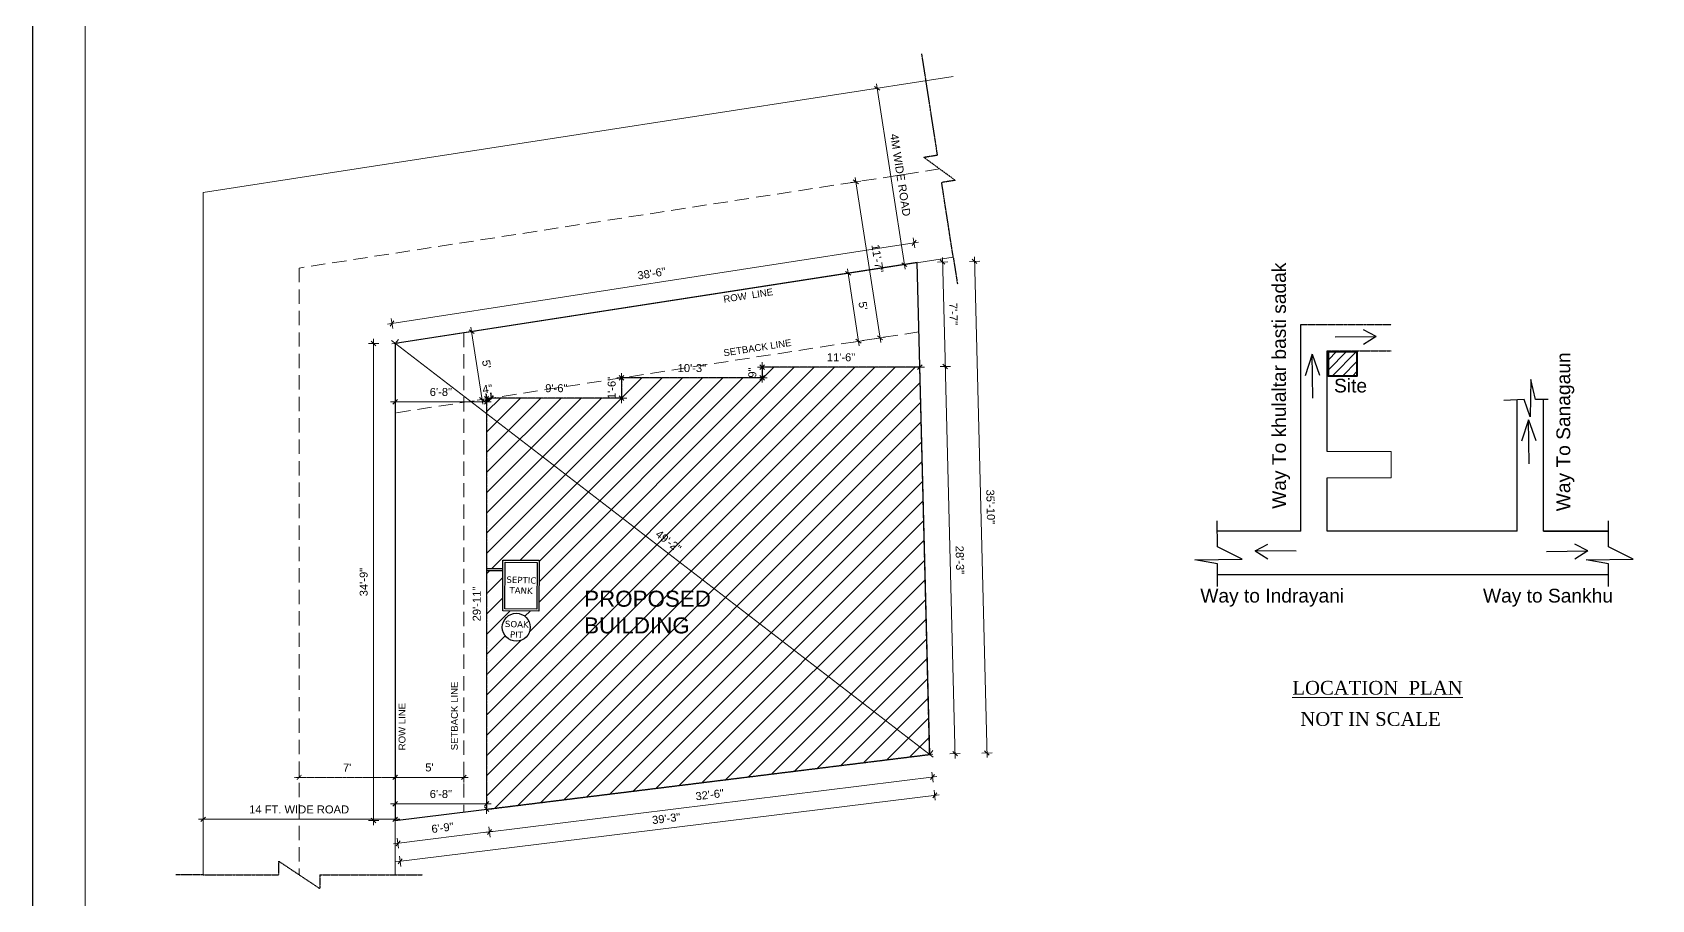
# Model space of a CAD drawing. Header units: inches. Extents: x -111 to 45239, y -6849 to 1261.
# Drawn here: x 24614 to 26030, y -1719 to -961 of the extents above; entities that cross this region are included whole.
import ezdxf

# ---------------------------------------------------------------- set-up
doc = ezdxf.new("R2010")
doc.units = ezdxf.units.IN
doc.header["$LTSCALE"] = 0.5
doc.header["$MEASUREMENT"] = 0
doc.header["$PDMODE"] = 66
doc.linetypes.add('DASH', pattern=[0.35, 0.25, -0.1])
doc.linetypes.add('HIDDEN', pattern=[0.375, 0.25, -0.125])
for name, color, linetype, lineweight in [('A_Title Text', 105, 'Continuous', 60), ('door', 202, 'Continuous', 5), ('DW TEXT', 92, 'Continuous', 15), ('DW-SEC', 24, 'Continuous', 25), ('ELE1', 3, 'Continuous', 9), ('TEXT', 220, 'Continuous', 9), ('Text 0.200', 122, 'Continuous', 20), ('Toilet', 7, 'Continuous', 25), ('wall', 20, 'Continuous', 40)]:
    doc.layers.add(name, color=color, linetype=linetype, lineweight=lineweight)
doc.layers.add('DIMENSION', color=5, linetype='Continuous')
doc.layers.add('RIVER', color=140, linetype='Continuous')
doc.styles.add('arial', font='arial.ttf')
doc.styles.get("Standard").update_dxf_attribs({"font": 'arial.ttf'})
doc.dimstyles.new('Sudeep', dxfattribs={"dimtxt": 6, "dimasz": 4, "dimexe": 4.5, "dimexo": 4.5, "dimgap": 5, "dimtad": 1, "dimdec": 0, "dimlunit": 4, "dimtxsty": 'arial', "dimblk": 'OBLIQUE', "dimcen": 250, "dimdle": 4, "dimclrd": 86, "dimclre": 5, "dimclrt": 1, "dimadec": 0, "dimazin": 0, "dimtfac": 1, "dimtdec": 0, "dimtix": 1, "dimtmove": 1, "dimatfit": 3, "dimldrblk": 'OBLIQUE', "dimfxl": 4.5, "dimfxlon": 1, "dimfrac": 2, "dimlwd": 15, "dimlwe": 13, "dimarcsym": 0})

# ---------------------------------------------------------------- blocks, each defined once
blk = doc.blocks.new('_Oblique')
at = {"color": 0, "linetype": 'ByBlock', "lineweight": -2}
blk.add_line((-0.5, -0.5), (0.5, 0.5), dxfattribs=at)
blk = doc.blocks.new('*D880')
at = {"layer": 'A_Title Text', "color": 5, "lineweight": 13, "transparency": 16777216}
for p, q in [((25348.5, -1010.8), (25357.3, -1009.4)), ((25372.3, -1165), (25381.2, -1163.6))]:
    blk.add_line(p, q, dxfattribs=at)
at = {"layer": 'A_Title Text', "color": 86, "lineweight": 15, "transparency": 16777216}
blk.add_line((25377.4, -1168.2), (25352.3, -1006.2), dxfattribs=at)
at = {"layer": 'Defpoints', "color": 0, "transparency": 16777216}
for p in [(25352.9, -1010.1), (24907.6, -1079), (24931.4, -1233.2)]:
    blk.add_point(p, dxfattribs=at)
at = {"layer": 'A_Title Text', "color": 86, "lineweight": 15, "transparency": 16777216, "xscale": 4, "yscale": 4, "zscale": 4}
for p, rotation in [((25352.9, -1010.1), 98.79162379840385), ((25376.7, -1164.3), 278.7916237984039)]:
    blk.add_blockref('_Oblique', p, dxfattribs=dict(at, rotation=rotation))
at = {"layer": 'A_Title Text', "color": 1, "transparency": 16777216, "insert": (25373.3, -1085.9), "char_height": 7, "attachment_point": 5, "rotation": 278.7916, "style": 'arial'}
blk.add_mtext('4M WIDE ROAD', dxfattribs=at)
blk = doc.blocks.new('*D881')
at = {"layer": 'A_Title Text', "color": 86, "lineweight": 15, "transparency": 16777216}
blk.add_line((24935.4, -1649.1), (24759.4, -1649.1), dxfattribs=at)
at = {"layer": 'A_Title Text', "color": 5, "lineweight": 13, "transparency": 16777216}
for p, q in [((24763.4, -1644.6), (24763.4, -1653.6)), ((24931.4, -1644.6), (24931.4, -1653.6))]:
    blk.add_line(p, q, dxfattribs=at)
at = {"layer": 'Defpoints', "color": 0, "transparency": 16777216}
for p in [(24763.4, -1465.4), (24931.4, -1465.4), (24763.4, -1649.1)]:
    blk.add_point(p, dxfattribs=at)
at = {"layer": 'A_Title Text', "color": 86, "lineweight": 15, "transparency": 16777216, "xscale": 4, "yscale": 4, "zscale": 4, "rotation": 180}
blk.add_blockref('_Oblique', (24763.4, -1649.1), dxfattribs=at)
at = {"layer": 'A_Title Text', "color": 86, "lineweight": 15, "transparency": 16777216, "xscale": 4, "yscale": 4, "zscale": 4}
blk.add_blockref('_Oblique', (24931.4, -1649.1), dxfattribs=at)
at = {"layer": 'A_Title Text', "color": 1, "transparency": 16777216, "insert": (24847.4, -1640.5), "char_height": 7, "attachment_point": 5, "style": 'arial'}
blk.add_mtext('14 FT. WIDE ROAD', dxfattribs=at)
blk = doc.blocks.new('*D882')
at = {"layer": 'A_Title Text', "color": 5, "lineweight": 13, "transparency": 16777216}
for p, q in [((25001.8, -1222.3), (24993.8, -1223.5)), ((25011, -1281.6), (25003, -1282.8))]:
    blk.add_line(p, q, dxfattribs=at)
at = {"layer": 'A_Title Text', "color": 86, "lineweight": 15, "transparency": 16777216}
blk.add_line((25008.1, -1286.1), (24997.7, -1218.9), dxfattribs=at)
at = {"layer": 'Defpoints', "color": 0, "transparency": 16777216}
for p in [(24998.3, -1222.8), (25006.2, -1221.6), (25015.4, -1280.9)]:
    blk.add_point(p, dxfattribs=at)
at = {"layer": 'A_Title Text', "color": 86, "lineweight": 15, "transparency": 16777216, "xscale": 4, "yscale": 4, "zscale": 4}
for p, rotation in [((24998.3, -1222.8), 98.79162379839947), ((25007.5, -1282.1), 278.7916237983995)]:
    blk.add_blockref('_Oblique', p, dxfattribs=dict(at, rotation=rotation))
at = {"layer": 'A_Title Text', "color": 1, "transparency": 16777216, "insert": (25011.3, -1251.2), "char_height": 7, "attachment_point": 5, "rotation": 278.7916, "style": 'arial'}
blk.add_mtext("5'", dxfattribs=at)
blk = doc.blocks.new('*D883')
at = {"layer": 'A_Title Text', "color": 86, "lineweight": 15, "transparency": 16777216}
blk.add_line((25402, -1594.8), (24928.2, -1230.7), dxfattribs=at)
at = {"layer": 'A_Title Text', "color": 5, "lineweight": 13, "transparency": 16777216}
for p, q in [((24931.4, -1233.2), (24934.2, -1229.6)), ((25398.9, -1592.4), (25401.6, -1588.8))]:
    blk.add_line(p, q, dxfattribs=at)
at = {"layer": 'Defpoints', "color": 0, "transparency": 16777216}
for p in [(24931.4, -1233.2), (24931.4, -1233.2), (25398.9, -1592.4)]:
    blk.add_point(p, dxfattribs=at)
at = {"layer": 'A_Title Text', "color": 86, "lineweight": 15, "transparency": 16777216, "xscale": 4, "yscale": 4, "zscale": 4}
for p, rotation in [((24931.4, -1233.2), 142.4563817696617), ((25398.9, -1592.4), 322.4563817696617)]:
    blk.add_blockref('_Oblique', p, dxfattribs=dict(at, rotation=rotation))
at = {"layer": 'A_Title Text', "color": 1, "transparency": 16777216, "insert": (25170.4, -1406), "char_height": 7, "attachment_point": 5, "rotation": 322.4564, "style": 'arial'}
blk.add_mtext('49\'-2"', dxfattribs=at)
blk = doc.blocks.new('*D884')
at = {"layer": 'A_Title Text', "color": 86, "lineweight": 15, "transparency": 16777216}
blk.add_line((24931.8, -1686.3), (25407.2, -1627.6), dxfattribs=at)
at = {"layer": 'A_Title Text', "color": 5, "lineweight": 13, "transparency": 16777216}
for p, q in [((25402.7, -1623.6), (25403.8, -1632.5)), ((24935.3, -1681.4), (24936.4, -1690.3))]:
    blk.add_line(p, q, dxfattribs=at)
at = {"layer": 'Defpoints', "color": 0, "transparency": 16777216}
for p in [(25398.9, -1592.4), (25403.3, -1628.1), (24931.4, -1650.2)]:
    blk.add_point(p, dxfattribs=at)
at = {"layer": 'A_Title Text', "color": 86, "lineweight": 15, "transparency": 16777216, "xscale": 4, "yscale": 4, "zscale": 4}
for p, rotation in [((25403.3, -1628.1), 7.042870252564446), ((24935.8, -1685.8), 187.0428702525645)]:
    blk.add_blockref('_Oblique', p, dxfattribs=dict(at, rotation=rotation))
at = {"layer": 'A_Title Text', "color": 1, "transparency": 16777216, "insert": (25168.5, -1648.4), "char_height": 7, "attachment_point": 5, "rotation": 7.0429, "style": 'arial'}
blk.add_mtext('39\'-3"', dxfattribs=at)
blk = doc.blocks.new('*D885')
at = {"layer": 'A_Title Text', "color": 86, "lineweight": 15, "transparency": 16777216}
blk.add_line((24912.5, -1229.2), (24912.5, -1654.2), dxfattribs=at)
at = {"layer": 'A_Title Text', "color": 5, "lineweight": 13, "transparency": 16777216}
for p, q in [((24917, -1233.2), (24908, -1233.2)), ((24917, -1650.2), (24908, -1650.2))]:
    blk.add_line(p, q, dxfattribs=at)
at = {"layer": 'Defpoints', "color": 0, "transparency": 16777216}
for p in [(24931.4, -1233.2), (24912.5, -1650.2), (24931.4, -1650.2)]:
    blk.add_point(p, dxfattribs=at)
at = {"layer": 'A_Title Text', "color": 86, "lineweight": 15, "transparency": 16777216, "xscale": 4, "yscale": 4, "zscale": 4}
for p, rotation in [((24912.5, -1233.2), 90), ((24912.5, -1650.2), 270)]:
    blk.add_blockref('_Oblique', p, dxfattribs=dict(at, rotation=rotation))
at = {"layer": 'A_Title Text', "color": 1, "transparency": 16777216, "insert": (24903.9, -1441.7), "char_height": 7, "attachment_point": 5, "rotation": 90, "style": 'arial'}
blk.add_mtext('34\'-9"', dxfattribs=at)
blk = doc.blocks.new('*D886')
at = {"layer": 'A_Title Text', "color": 86, "lineweight": 15, "transparency": 16777216}
blk.add_line((25389.2, -1144.6), (24924.8, -1216.4), dxfattribs=at)
at = {"layer": 'A_Title Text', "color": 5, "lineweight": 13, "transparency": 16777216}
for p, q in [((25386, -1149.6), (25384.6, -1140.7)), ((24929.4, -1220.2), (24928, -1211.3))]:
    blk.add_line(p, q, dxfattribs=at)
at = {"layer": 'Defpoints', "color": 0, "transparency": 16777216}
for p in [(25388, -1162.5), (24928.7, -1215.8), (24931.4, -1233.2)]:
    blk.add_point(p, dxfattribs=at)
at = {"layer": 'A_Title Text', "color": 86, "lineweight": 15, "transparency": 16777216, "xscale": 4, "yscale": 4, "zscale": 4}
for p, rotation in [((25385.3, -1145.2), 8.79162379840377), ((24928.7, -1215.8), 188.7916237984037)]:
    blk.add_blockref('_Oblique', p, dxfattribs=dict(at, rotation=rotation))
at = {"layer": 'A_Title Text', "color": 1, "transparency": 16777216, "insert": (25155.7, -1172), "char_height": 7, "attachment_point": 5, "rotation": 8.7916, "style": 'arial'}
blk.add_mtext('38\'-6"', dxfattribs=at)
blk = doc.blocks.new('*D887')
at = {"layer": 'A_Title Text', "color": 5, "lineweight": 13, "transparency": 16777216}
for p, q in [((25433.7, -1161.4), (25442.7, -1161.2)), ((25444.5, -1591.2), (25453.5, -1591))]:
    blk.add_line(p, q, dxfattribs=at)
at = {"layer": 'A_Title Text', "color": 86, "lineweight": 15, "transparency": 16777216}
blk.add_line((25449.1, -1595.1), (25438.1, -1157.3), dxfattribs=at)
at = {"layer": 'Defpoints', "color": 0, "transparency": 16777216}
for p in [(25438.2, -1161.3), (25388, -1162.5), (25398.9, -1592.4)]:
    blk.add_point(p, dxfattribs=at)
at = {"layer": 'A_Title Text', "color": 86, "lineweight": 15, "transparency": 16777216, "xscale": 4, "yscale": 4, "zscale": 4}
for p, rotation in [((25438.2, -1161.3), 91.44911383239777), ((25449, -1591.1), 271.4491138323978)]:
    blk.add_blockref('_Oblique', p, dxfattribs=dict(at, rotation=rotation))
at = {"layer": 'A_Title Text', "color": 1, "transparency": 16777216, "insert": (25452.2, -1376), "char_height": 7, "attachment_point": 5, "rotation": 271.4491, "style": 'arial'}
blk.add_mtext('35\'-10"', dxfattribs=at)
blk = doc.blocks.new('*D888')
at = {"layer": 'A_Title Text', "color": 86, "lineweight": 15, "transparency": 16777216}
blk.add_line((25133.4, -1280.9), (25011.4, -1280.9), dxfattribs=at)
at = {"layer": 'A_Title Text', "color": 5, "lineweight": 13, "transparency": 16777216}
for p, q in [((25015.4, -1280.9), (25015.4, -1276.4)), ((25129.4, -1280.9), (25129.4, -1285.4))]:
    blk.add_line(p, q, dxfattribs=at)
at = {"layer": 'Defpoints', "color": 0, "transparency": 16777216}
for p in [(25015.4, -1280.9), (25015.4, -1280.9), (25129.4, -1280.9)]:
    blk.add_point(p, dxfattribs=at)
at = {"layer": 'A_Title Text', "color": 86, "lineweight": 15, "transparency": 16777216, "xscale": 4, "yscale": 4, "zscale": 4, "rotation": 180}
blk.add_blockref('_Oblique', (25015.4, -1280.9), dxfattribs=at)
at = {"layer": 'A_Title Text', "color": 86, "lineweight": 15, "transparency": 16777216, "xscale": 4, "yscale": 4, "zscale": 4}
blk.add_blockref('_Oblique', (25129.4, -1280.9), dxfattribs=at)
at = {"layer": 'A_Title Text', "color": 1, "transparency": 16777216, "insert": (25072.4, -1272.3), "char_height": 7, "attachment_point": 5, "style": 'arial'}
blk.add_mtext('9\'-6"', dxfattribs=at)
blk = doc.blocks.new('*D889')
at = {"layer": 'A_Title Text', "color": 86, "lineweight": 15, "transparency": 16777216}
for p, q in [((25129.4, -1263.2), (25129.4, -1259.2)), ((25129.4, -1263.2), (25129.4, -1280.9)), ((25129.4, -1280.9), (25129.4, -1284.9))]:
    blk.add_line(p, q, dxfattribs=at)
at = {"layer": 'A_Title Text', "color": 5, "lineweight": 13, "transparency": 16777216}
for p, q in [((25129.4, -1263.2), (25133.9, -1263.2)), ((25129.4, -1280.9), (25133.9, -1280.9))]:
    blk.add_line(p, q, dxfattribs=at)
at = {"layer": 'Defpoints', "color": 0, "transparency": 16777216}
for p in [(25129.4, -1263.2), (25129.4, -1280.9), (25129.4, -1280.9)]:
    blk.add_point(p, dxfattribs=at)
at = {"layer": 'A_Title Text', "color": 86, "lineweight": 15, "transparency": 16777216, "xscale": 4, "yscale": 4, "zscale": 4}
for p, rotation in [((25129.4, -1263.2), 270), ((25129.4, -1280.9), 90)]:
    blk.add_blockref('_Oblique', p, dxfattribs=dict(at, rotation=rotation))
at = {"layer": 'A_Title Text', "color": 1, "transparency": 16777216, "insert": (25120.8, -1272.1), "char_height": 7, "attachment_point": 5, "rotation": 90, "style": 'arial'}
blk.add_mtext('1\'-6"', dxfattribs=at)
blk = doc.blocks.new('*D890')
at = {"layer": 'A_Title Text', "color": 5, "lineweight": 13, "transparency": 16777216}
for p, q in [((25252.4, -1263.2), (25252.4, -1258.7)), ((25129.4, -1263.2), (25129.4, -1267.7))]:
    blk.add_line(p, q, dxfattribs=at)
at = {"layer": 'A_Title Text', "color": 86, "lineweight": 15, "transparency": 16777216}
blk.add_line((25256.4, -1263.2), (25125.4, -1263.2), dxfattribs=at)
at = {"layer": 'Defpoints', "color": 0, "transparency": 16777216}
for p in [(25129.4, -1263.2), (25129.4, -1263.2), (25252.4, -1263.2)]:
    blk.add_point(p, dxfattribs=at)
at = {"layer": 'A_Title Text', "color": 86, "lineweight": 15, "transparency": 16777216, "xscale": 4, "yscale": 4, "zscale": 4, "rotation": 180}
blk.add_blockref('_Oblique', (25129.4, -1263.2), dxfattribs=at)
at = {"layer": 'A_Title Text', "color": 86, "lineweight": 15, "transparency": 16777216, "xscale": 4, "yscale": 4, "zscale": 4}
blk.add_blockref('_Oblique', (25252.4, -1263.2), dxfattribs=at)
at = {"layer": 'A_Title Text', "color": 1, "transparency": 16777216, "insert": (25190.9, -1254.7), "char_height": 7, "attachment_point": 5, "style": 'arial'}
blk.add_mtext('10\'-3"', dxfattribs=at)
blk = doc.blocks.new('*D891')
at = {"layer": 'A_Title Text', "color": 86, "lineweight": 15, "transparency": 16777216}
for p, q in [((25252.4, -1253.9), (25252.4, -1249.9)), ((25252.4, -1253.9), (25252.4, -1263.2)), ((25252.4, -1263.2), (25252.4, -1267.2))]:
    blk.add_line(p, q, dxfattribs=at)
at = {"layer": 'A_Title Text', "color": 5, "lineweight": 13, "transparency": 16777216}
for p, q in [((25252.4, -1253.9), (25256.9, -1253.9)), ((25252.4, -1263.2), (25256.9, -1263.2))]:
    blk.add_line(p, q, dxfattribs=at)
at = {"layer": 'Defpoints', "color": 0, "transparency": 16777216}
for p in [(25252.4, -1253.9), (25252.4, -1263.2), (25252.4, -1263.2)]:
    blk.add_point(p, dxfattribs=at)
at = {"layer": 'A_Title Text', "color": 86, "lineweight": 15, "transparency": 16777216, "xscale": 4, "yscale": 4, "zscale": 4}
for p, rotation in [((25252.4, -1253.9), 270), ((25252.4, -1263.2), 90)]:
    blk.add_blockref('_Oblique', p, dxfattribs=dict(at, rotation=rotation))
at = {"layer": 'A_Title Text', "color": 1, "transparency": 16777216, "insert": (25243.8, -1258.6), "char_height": 7, "attachment_point": 5, "rotation": 90, "style": 'arial'}
blk.add_mtext('9"', dxfattribs=at)
blk = doc.blocks.new('*D892')
at = {"layer": 'A_Title Text', "color": 86, "lineweight": 15, "transparency": 16777216}
blk.add_line((25394.3, -1253.9), (25248.4, -1253.9), dxfattribs=at)
at = {"layer": 'A_Title Text', "color": 5, "lineweight": 13, "transparency": 16777216}
for p, q in [((25252.4, -1253.9), (25252.4, -1249.4)), ((25390.3, -1253.9), (25390.3, -1249.4))]:
    blk.add_line(p, q, dxfattribs=at)
at = {"layer": 'Defpoints', "color": 0, "transparency": 16777216}
for p in [(25252.4, -1253.9), (25252.4, -1253.9), (25390.3, -1253.9)]:
    blk.add_point(p, dxfattribs=at)
at = {"layer": 'A_Title Text', "color": 86, "lineweight": 15, "transparency": 16777216, "xscale": 4, "yscale": 4, "zscale": 4, "rotation": 180}
blk.add_blockref('_Oblique', (25252.4, -1253.9), dxfattribs=at)
at = {"layer": 'A_Title Text', "color": 86, "lineweight": 15, "transparency": 16777216, "xscale": 4, "yscale": 4, "zscale": 4}
blk.add_blockref('_Oblique', (25390.3, -1253.9), dxfattribs=at)
at = {"layer": 'A_Title Text', "color": 1, "transparency": 16777216, "insert": (25321.4, -1245.3), "char_height": 7, "attachment_point": 5, "style": 'arial'}
blk.add_mtext('11\'-6"', dxfattribs=at)
blk = doc.blocks.new('*D893')
at = {"layer": 'A_Title Text', "color": 86, "lineweight": 15, "transparency": 16777216}
blk.add_line((25011.4, -1277.5), (25011.4, -1644.3), dxfattribs=at)
at = {"layer": 'A_Title Text', "color": 5, "lineweight": 13, "transparency": 16777216}
for p, q in [((25011.4, -1281.5), (25015.9, -1281.5)), ((25011.4, -1640.3), (25015.9, -1640.3))]:
    blk.add_line(p, q, dxfattribs=at)
at = {"layer": 'Defpoints', "color": 0, "transparency": 16777216}
for p in [(25011.4, -1281.5), (25011.4, -1640.3), (25011.4, -1640.3)]:
    blk.add_point(p, dxfattribs=at)
at = {"layer": 'A_Title Text', "color": 86, "lineweight": 15, "transparency": 16777216, "xscale": 4, "yscale": 4, "zscale": 4}
for p, rotation in [((25011.4, -1281.5), 90), ((25011.4, -1640.3), 270)]:
    blk.add_blockref('_Oblique', p, dxfattribs=dict(at, rotation=rotation))
at = {"layer": 'A_Title Text', "color": 1, "transparency": 16777216, "insert": (25002.8, -1460.9), "char_height": 7, "attachment_point": 5, "rotation": 90, "style": 'arial'}
blk.add_mtext('29\'-11"', dxfattribs=at)
blk = doc.blocks.new('*D894')
at = {"layer": 'A_Title Text', "color": 86, "lineweight": 15, "transparency": 16777216}
for p, q in [((25011.4, -1281.5), (25007.5, -1282.1)), ((25015.4, -1280.9), (25011.4, -1281.5)), ((25015.4, -1280.9), (25019.4, -1280.3))]:
    blk.add_line(p, q, dxfattribs=at)
at = {"layer": 'A_Title Text', "color": 5, "lineweight": 13, "transparency": 16777216}
for p, q in [((25011.4, -1281.5), (25010.7, -1277)), ((25015.4, -1280.9), (25014.7, -1276.4))]:
    blk.add_line(p, q, dxfattribs=at)
at = {"layer": 'Defpoints', "color": 0, "transparency": 16777216}
for p in [(25011.4, -1281.5), (25011.4, -1281.5), (25015.4, -1280.9)]:
    blk.add_point(p, dxfattribs=at)
at = {"layer": 'A_Title Text', "color": 86, "lineweight": 15, "transparency": 16777216, "xscale": 4, "yscale": 4, "zscale": 4}
for p, rotation in [((25011.4, -1281.5), 8.791623798384814), ((25015.4, -1280.9), 188.7916237983848)]:
    blk.add_blockref('_Oblique', p, dxfattribs=dict(at, rotation=rotation))
at = {"layer": 'A_Title Text', "color": 1, "transparency": 16777216, "insert": (25012.1, -1272.8), "char_height": 7, "attachment_point": 5, "rotation": 8.7916, "style": 'arial'}
blk.add_mtext('4"', dxfattribs=at)
blk = doc.blocks.new('*D895')
at = {"layer": 'A_Title Text', "color": 86, "lineweight": 15, "transparency": 16777216}
blk.add_line((25009.9, -1660.6), (25405.3, -1611.7), dxfattribs=at)
at = {"layer": 'A_Title Text', "color": 5, "lineweight": 13, "transparency": 16777216}
for p, q in [((25400.8, -1607.8), (25401.9, -1616.7)), ((25013.3, -1655.6), (25014.4, -1664.6))]:
    blk.add_line(p, q, dxfattribs=at)
at = {"layer": 'Defpoints', "color": 0, "transparency": 16777216}
for p in [(25398.9, -1592.4), (25401.3, -1612.2), (25011.4, -1640.3)]:
    blk.add_point(p, dxfattribs=at)
at = {"layer": 'A_Title Text', "color": 86, "lineweight": 15, "transparency": 16777216, "xscale": 4, "yscale": 4, "zscale": 4}
for p, rotation in [((25401.3, -1612.2), 7.042870252564495), ((25013.9, -1660.1), 187.0428702525645)]:
    blk.add_blockref('_Oblique', p, dxfattribs=dict(at, rotation=rotation))
at = {"layer": 'A_Title Text', "color": 1, "transparency": 16777216, "insert": (25206.5, -1627.6), "char_height": 7, "attachment_point": 5, "rotation": 7.0429, "style": 'arial'}
blk.add_mtext('32\'-6"', dxfattribs=at)
blk = doc.blocks.new('*D896')
at = {"layer": 'A_Title Text', "color": 5, "lineweight": 13, "transparency": 16777216}
for p, q in [((25013.3, -1655.6), (25014.4, -1664.6)), ((24933.3, -1665.5), (24934.4, -1674.4))]:
    blk.add_line(p, q, dxfattribs=at)
at = {"layer": 'A_Title Text', "color": 86, "lineweight": 15, "transparency": 16777216}
blk.add_line((25017.8, -1659.6), (24929.9, -1670.5), dxfattribs=at)
at = {"layer": 'Defpoints', "color": 0, "transparency": 16777216}
for p in [(25011.4, -1640.3), (24931.4, -1650.2), (24933.9, -1670)]:
    blk.add_point(p, dxfattribs=at)
at = {"layer": 'A_Title Text', "color": 86, "lineweight": 15, "transparency": 16777216, "xscale": 4, "yscale": 4, "zscale": 4}
for p, rotation in [((24933.9, -1670), 187.0428702525645), ((25013.9, -1660.1), 7.042870252564501)]:
    blk.add_blockref('_Oblique', p, dxfattribs=dict(at, rotation=rotation))
at = {"layer": 'A_Title Text', "color": 1, "transparency": 16777216, "insert": (24972.8, -1656.5), "char_height": 7, "attachment_point": 5, "rotation": 7.0429, "style": 'arial'}
blk.add_mtext('6\'-9"', dxfattribs=at)
blk = doc.blocks.new('*D897')
at = {"layer": 'A_Title Text', "color": 86, "lineweight": 15, "transparency": 16777216}
blk.add_line((25015.4, -1635.6), (24927.4, -1635.6), dxfattribs=at)
at = {"layer": 'A_Title Text', "color": 5, "lineweight": 13, "transparency": 16777216}
for p, q in [((24931.4, -1635.8), (24931.4, -1631.1)), ((25011.4, -1635.8), (25011.4, -1631.1))]:
    blk.add_line(p, q, dxfattribs=at)
at = {"layer": 'Defpoints', "color": 0, "transparency": 16777216}
for p in [(24931.4, -1635.6), (24931.4, -1640.3), (25011.4, -1640.3)]:
    blk.add_point(p, dxfattribs=at)
at = {"layer": 'A_Title Text', "color": 86, "lineweight": 15, "transparency": 16777216, "xscale": 4, "yscale": 4, "zscale": 4, "rotation": 180}
blk.add_blockref('_Oblique', (24931.4, -1635.6), dxfattribs=at)
at = {"layer": 'A_Title Text', "color": 86, "lineweight": 15, "transparency": 16777216, "xscale": 4, "yscale": 4, "zscale": 4}
blk.add_blockref('_Oblique', (25011.4, -1635.6), dxfattribs=at)
at = {"layer": 'A_Title Text', "color": 1, "transparency": 16777216, "insert": (24971.4, -1627), "char_height": 7, "attachment_point": 5, "style": 'arial'}
blk.add_mtext('6\'-8"', dxfattribs=at)
blk = doc.blocks.new('*D898')
at = {"layer": 'A_Title Text', "color": 86, "lineweight": 15, "transparency": 16777216}
blk.add_line((25015.4, -1284.2), (24927.4, -1284.2), dxfattribs=at)
at = {"layer": 'A_Title Text', "color": 5, "lineweight": 13, "transparency": 16777216}
for p, q in [((24931.4, -1284.2), (24931.4, -1288.7)), ((25011.4, -1284.2), (25011.4, -1288.7))]:
    blk.add_line(p, q, dxfattribs=at)
at = {"layer": 'Defpoints', "color": 0, "transparency": 16777216}
for p in [(24931.4, -1280), (24931.4, -1284.2), (25011.4, -1280)]:
    blk.add_point(p, dxfattribs=at)
at = {"layer": 'A_Title Text', "color": 86, "lineweight": 15, "transparency": 16777216, "xscale": 4, "yscale": 4, "zscale": 4, "rotation": 180}
blk.add_blockref('_Oblique', (24931.4, -1284.2), dxfattribs=at)
at = {"layer": 'A_Title Text', "color": 86, "lineweight": 15, "transparency": 16777216, "xscale": 4, "yscale": 4, "zscale": 4}
blk.add_blockref('_Oblique', (25011.4, -1284.2), dxfattribs=at)
at = {"layer": 'A_Title Text', "color": 1, "transparency": 16777216, "insert": (24971.4, -1275.6), "char_height": 7, "attachment_point": 5, "style": 'arial'}
blk.add_mtext('6\'-8"', dxfattribs=at)
blk = doc.blocks.new('*D899')
at = {"layer": 'A_Title Text', "color": 5, "lineweight": 13, "transparency": 16777216}
for p, q in [((25408, -1253.4), (25417, -1253.2)), ((25416.6, -1592), (25425.6, -1591.7))]:
    blk.add_line(p, q, dxfattribs=at)
at = {"layer": 'A_Title Text', "color": 86, "lineweight": 15, "transparency": 16777216}
blk.add_line((25421.2, -1595.8), (25412.4, -1249.3), dxfattribs=at)
at = {"layer": 'Defpoints', "color": 0, "transparency": 16777216}
for p in [(25390.3, -1253.9), (25412.5, -1253.3), (25398.9, -1592.4)]:
    blk.add_point(p, dxfattribs=at)
at = {"layer": 'A_Title Text', "color": 86, "lineweight": 15, "transparency": 16777216, "xscale": 4, "yscale": 4, "zscale": 4}
for p, rotation in [((25412.5, -1253.3), 91.44911383239777), ((25421.1, -1591.8), 271.4491138323978)]:
    blk.add_blockref('_Oblique', p, dxfattribs=dict(at, rotation=rotation))
at = {"layer": 'A_Title Text', "color": 1, "transparency": 16777216, "insert": (25425.3, -1422.4), "char_height": 7, "attachment_point": 5, "rotation": 271.4491, "style": 'arial'}
blk.add_mtext('28\'-3"', dxfattribs=at)
blk = doc.blocks.new('*D900')
at = {"layer": 'A_Title Text', "color": 86, "lineweight": 15, "transparency": 16777216}
blk.add_line((25412.6, -1257.3), (25410.1, -1158), dxfattribs=at)
at = {"layer": 'A_Title Text', "color": 5, "lineweight": 13, "transparency": 16777216}
for p, q in [((25405.7, -1162.1), (25414.7, -1161.9)), ((25408, -1253.4), (25417, -1253.2))]:
    blk.add_line(p, q, dxfattribs=at)
at = {"layer": 'Defpoints', "color": 0, "transparency": 16777216}
for p in [(25388, -1162.5), (25410.2, -1162), (25390.3, -1253.9)]:
    blk.add_point(p, dxfattribs=at)
at = {"layer": 'A_Title Text', "color": 86, "lineweight": 15, "transparency": 16777216, "xscale": 4, "yscale": 4, "zscale": 4}
for p, rotation in [((25410.2, -1162), 91.44911383239776), ((25412.5, -1253.3), 271.4491138323978)]:
    blk.add_blockref('_Oblique', p, dxfattribs=dict(at, rotation=rotation))
at = {"layer": 'A_Title Text', "color": 1, "transparency": 16777216, "insert": (25419.8, -1207.4), "char_height": 7, "attachment_point": 5, "rotation": 271.4491, "style": 'arial'}
blk.add_mtext('7\'-7"', dxfattribs=at)
blk = doc.blocks.new('*D901')
at = {"layer": 'A_Title Text', "color": 86, "lineweight": 15, "transparency": 16777216}
blk.add_line((25333.7, -1088), (25356.1, -1232.2), dxfattribs=at)
at = {"layer": 'A_Title Text', "color": 5, "lineweight": 13, "transparency": 16777216}
for p, q in [((25329.9, -1092.6), (25338.8, -1091.2)), ((25351, -1229), (25359.9, -1227.6))]:
    blk.add_line(p, q, dxfattribs=at)
at = {"layer": 'Defpoints', "color": 0, "transparency": 16777216}
for p in [(25127.5, -1123.9), (25355.5, -1228.3), (25148.6, -1260.3)]:
    blk.add_point(p, dxfattribs=at)
at = {"layer": 'A_Title Text', "color": 86, "lineweight": 15, "transparency": 16777216, "xscale": 4, "yscale": 4, "zscale": 4}
for p, rotation in [((25334.4, -1091.9), 98.79162379840416), ((25355.5, -1228.3), 278.7916237984041)]:
    blk.add_blockref('_Oblique', p, dxfattribs=dict(at, rotation=rotation))
at = {"layer": 'A_Title Text', "color": 1, "transparency": 16777216, "insert": (25353.3, -1158.8), "char_height": 7, "attachment_point": 5, "rotation": 278.7916, "style": 'arial'}
blk.add_mtext('11\'-7"', dxfattribs=at)
blk = doc.blocks.new('*D902')
at = {"layer": 'A_Title Text', "color": 5, "lineweight": 13, "transparency": 16777216}
for p, q in [((25323.1, -1172.6), (25332, -1171.2)), ((25332.3, -1231.9), (25341.2, -1230.5))]:
    blk.add_line(p, q, dxfattribs=at)
at = {"layer": 'A_Title Text', "color": 86, "lineweight": 15, "transparency": 16777216}
blk.add_line((25326.9, -1167.9), (25337.3, -1235.1), dxfattribs=at)
at = {"layer": 'Defpoints', "color": 0, "transparency": 16777216}
for p in [(25175.5, -1195.4), (25336.7, -1231.2), (25184.6, -1254.7)]:
    blk.add_point(p, dxfattribs=at)
at = {"layer": 'A_Title Text', "color": 86, "lineweight": 15, "transparency": 16777216, "xscale": 4, "yscale": 4, "zscale": 4}
for p, rotation in [((25327.6, -1171.9), 98.79162379840272), ((25336.7, -1231.2), 278.7916237984027)]:
    blk.add_blockref('_Oblique', p, dxfattribs=dict(at, rotation=rotation))
at = {"layer": 'A_Title Text', "color": 1, "transparency": 16777216, "insert": (25340.6, -1200.2), "char_height": 7, "attachment_point": 5, "rotation": 278.7916, "style": 'arial'}
blk.add_mtext("5'", dxfattribs=at)
blk = doc.blocks.new('*D903')
at = {"layer": 'A_Title Text', "color": 86, "lineweight": 15, "transparency": 16777216}
blk.add_line((24995.4, -1612.4), (24927.4, -1612.4), dxfattribs=at)
at = {"layer": 'A_Title Text', "color": 5, "lineweight": 13, "transparency": 16777216}
for p, q in [((24931.4, -1616.9), (24931.4, -1607.9)), ((24991.4, -1616.9), (24991.4, -1607.9))]:
    blk.add_line(p, q, dxfattribs=at)
at = {"layer": 'Defpoints', "color": 0, "transparency": 16777216}
for p in [(24931.4, -1612.4), (24931.4, -1642.7), (24991.4, -1642.7)]:
    blk.add_point(p, dxfattribs=at)
at = {"layer": 'A_Title Text', "color": 86, "lineweight": 15, "transparency": 16777216, "xscale": 4, "yscale": 4, "zscale": 4, "rotation": 180}
blk.add_blockref('_Oblique', (24931.4, -1612.4), dxfattribs=at)
at = {"layer": 'A_Title Text', "color": 86, "lineweight": 15, "transparency": 16777216, "xscale": 4, "yscale": 4, "zscale": 4}
blk.add_blockref('_Oblique', (24991.4, -1612.4), dxfattribs=at)
at = {"layer": 'A_Title Text', "color": 1, "transparency": 16777216, "insert": (24961.4, -1603.8), "char_height": 7, "attachment_point": 5, "style": 'arial'}
blk.add_mtext("5'", dxfattribs=at)
blk = doc.blocks.new('*D904')
at = {"layer": 'A_Title Text', "color": 86, "linetype": 'DASH', "lineweight": 15, "ltscale": 0.1, "transparency": 16777216}
blk.add_line((24935.4, -1612.4), (24843.4, -1612.4), dxfattribs=at)
at = {"layer": 'A_Title Text', "color": 5, "linetype": 'DASH', "lineweight": 13, "ltscale": 0.1, "transparency": 16777216}
for p, q in [((24847.4, -1612.4), (24847.4, -1607.9)), ((24931.4, -1616.9), (24931.4, -1607.9))]:
    blk.add_line(p, q, dxfattribs=at)
at = {"layer": 'Defpoints', "color": 0, "linetype": 'DASH', "ltscale": 0.1, "transparency": 16777216}
for p in [(24847.4, -1612.4), (24847.4, -1612.4), (24931.4, -1642.7)]:
    blk.add_point(p, dxfattribs=at)
at = {"layer": 'A_Title Text', "color": 86, "linetype": 'DASH', "lineweight": 15, "ltscale": 0.1, "transparency": 16777216, "xscale": 4, "yscale": 4, "zscale": 4, "rotation": 180}
blk.add_blockref('_Oblique', (24847.4, -1612.4), dxfattribs=at)
at = {"layer": 'A_Title Text', "color": 86, "linetype": 'DASH', "lineweight": 15, "ltscale": 0.1, "transparency": 16777216, "xscale": 4, "yscale": 4, "zscale": 4}
blk.add_blockref('_Oblique', (24931.4, -1612.4), dxfattribs=at)
at = {"layer": 'A_Title Text', "color": 1, "linetype": 'DASH', "ltscale": 0.1, "transparency": 16777216, "insert": (24889.4, -1603.9), "char_height": 7, "attachment_point": 5, "style": 'arial'}
blk.add_mtext("7'", dxfattribs=at)

msp = doc.modelspace()

# ---------------------------------------------------------------- hatches: boundary and pattern name
at = {"layer": 'DW-SEC'}
h = msp.add_hatch(dxfattribs=at)
h.set_pattern_fill('ANSI31', color=256, scale=50)
h.set_pattern_definition([(45, (-95755.1184, 11335.064), (-4.41941738, 4.41941738), [])])
h.paths.add_polyline_path([(25772.5, -1261.6), (25772.5, -1240.3), (25747.6, -1240.3), (25747.6, -1261.6)])
h = msp.add_hatch(dxfattribs=at)
h.set_pattern_fill('ANSI31', color=256, scale=100)
h.paths.add_polyline_path([(25390.3, -1253.9), (25252.4, -1253.9), (25252.4, -1263.2), (25129.4, -1263.2), (25129.4, -1280.9), (25015.4, -1280.9), (25011.4, -1281.5), (25011.4, -1430.2), (25025.7, -1430.2), (25025.7, -1422.6), (25057.5, -1422.7), (25057.2, -1467.2), (25025.5, -1467), (25025.7, -1432), (25011.4, -1432), (25011.4, -1640.3), (25398.9, -1592.4)])
h.paths.add_polyline_path([(25049.5, -1481.2, -1), (25025.1, -1481.2, -1)], flags=16)
h.paths.add_polyline_path([(25154.8, -1403.2), (25177.3, -1420.5), (25186.1, -1409.1), (25163.6, -1391.8)], flags=24)
h.paths.add_polyline_path([(25128.1, -1283.9), (25128.1, -1260.9), (25113.7, -1260.9), (25113.7, -1283.9)], flags=24)
h.paths.add_polyline_path([(25024.9, -1493), (25049.2, -1493.9), (25049.9, -1472.8), (25025.7, -1472)], flags=24)
h.paths.add_polyline_path([(25091.7, -1494.2), (25209.6, -1494.2), (25209.6, -1441.8), (25091.7, -1441.8)], flags=24)

# ---------------------------------------------------------------- linework, layer by layer
at = {"color": 4, "ltscale": 5}
for p, q in [((25025.6, -1430.2), (25011.4, -1430.2)), ((25025.7, -1432), (25011.4, -1432))]:
    msp.add_line(p, q, dxfattribs=at)
for points in [[(25025.5, -1467), (25025.7, -1422.6), (25057.5, -1422.7), (25057.2, -1467.2)], [(25027.3, -1465.2), (25027.6, -1424.4), (25055.6, -1424.5), (25055.4, -1465.3)]]:
    msp.add_lwpolyline(points, close=True, dxfattribs=at)
msp.add_circle((25037.3, -1481.2), 12.2, dxfattribs=at)
at = {"layer": 'Defpoints'}
msp.add_lwpolyline([(27791.7, -193.4), (24614.1, -193.4), (24614.1, -2441.4), (27791.7, -2441.4)], close=True, dxfattribs=at)
at = {"layer": 'DIMENSION', "ltscale": 7}
for p, q in [((25723.6, -1397.1), (25650.4, -1397.1)), ((25912.8, -1397.1), (25746.5, -1397.1)), ((25992.7, -1435.3), (25650.5, -1435.3))]:
    msp.add_line(p, q, dxfattribs=at)
at = {"layer": 'door', "ltscale": 0.5}
for p, q in [((25746.5, -1327.7), (25802.5, -1327.7)), ((25802.5, -1350.6), (25802.5, -1327.7)), ((25746.5, -1350.6), (25802.5, -1350.6))]:
    msp.add_line(p, q, dxfattribs=at)
at = {"layer": 'DW TEXT', "ltscale": 0.13}
for p, q in [((25419.5, -999.8), (24763.4, -1101.3)), ((24763.4, -1101.3), (24763.4, -1697.7)), ((25419.5, -1157.7), (24931.4, -1233.2)), ((24931.4, -1233.2), (24931.4, -1697.7))]:
    msp.add_line(p, q, dxfattribs=at)
at = {"layer": 'DW TEXT', "linetype": 'HIDDEN', "ltscale": 100}
for p, q in [((25407.6, -1080.6), (24847.4, -1167.2)), ((24847.4, -1167.2), (24847.4, -1697.7)), ((25389.5, -1223), (24931.4, -1293.9)), ((24991.4, -1223.9), (24991.4, -1642.7))]:
    msp.add_line(p, q, dxfattribs=at)
at = {"layer": 'ELE1'}
msp.add_lwpolyline([(24660.4, -239.7), (27745.4, -239.7), (27745.4, -2395.1), (24660.4, -2395.1)], close=True, dxfattribs=at)
at = {"layer": 'RIVER', "color": 1, "linetype": 'Continuous', "ltscale": 10}
for p, q in [((25723.6, -1397.1), (25723.6, -1216.5)), ((25753.6, -1227.4), (25789.5, -1227)), ((25789.5, -1227), (25778.3, -1221.3)), ((25789.5, -1227), (25778.3, -1234.1)), ((25733.5, -1242.6), (25727.4, -1261.5)), ((25733.9, -1281.1), (25733.5, -1242.6)), ((25733.5, -1242.6), (25739.8, -1260.9)), ((25746.5, -1327.7), (25746.5, -1239.5)), ((25924.6, -1264.8), (25924.2, -1297.4)), ((25928.9, -1282), (25924.6, -1264.8)), ((25919, -1282), (25901.1, -1282.9)), ((25912.8, -1397.1), (25912.8, -1282)), ((25924.2, -1297.4), (25919, -1282)), ((25939.9, -1282), (25928.9, -1282)), ((25935.7, -1397.1), (25935.7, -1282)), ((25922.6, -1299.8), (25916.6, -1318.7)), ((25923.1, -1338.3), (25922.6, -1299.8)), ((25922.6, -1299.8), (25929, -1318.1)), ((25746.5, -1397.1), (25746.5, -1350.6)), ((25650.5, -1411), (25650.4, -1388.3)), ((25935.7, -1397.1), (25992.6, -1397.1)), ((25992.6, -1397.1), (25935.7, -1397.1)), ((25992.7, -1411), (25992.5, -1388.3)), ((25672.2, -1421.8), (25650.5, -1411)), ((25683.6, -1414.4), (25694.8, -1408.6)), ((25719.5, -1414.7), (25683.6, -1414.4)), ((25683.6, -1414.4), (25694.8, -1421.5)), ((25938.5, -1414.9), (25974.5, -1414.5)), ((25974.5, -1414.5), (25963.2, -1408.7)), ((25974.5, -1414.5), (25963.2, -1421.6)), ((26014.3, -1421.8), (25992.7, -1411)), ((25630.9, -1422.3), (25672.2, -1421.8)), ((25650.5, -1425.9), (25630.9, -1422.3)), ((25650.5, -1445.5), (25650.5, -1425.9)), ((25973.1, -1422.3), (26014.3, -1421.8)), ((25992.7, -1425.9), (25973.1, -1422.3)), ((25992.7, -1445.5), (25992.7, -1425.9))]:
    msp.add_line(p, q, dxfattribs=at)
at = {"layer": 'Toilet', "color": 1, "linetype": 'DASH', "ltscale": 0.1}
for p, q in [((25395.7, -1003.5), (25392, -979.8)), ((25405.8, -1068.7), (25395.7, -1003.5)), ((25405.8, -1068.7), (25393.9, -1070.6)), ((25421.3, -1090.6), (25393.9, -1070.6)), ((25421.3, -1090.6), (25409.4, -1092.4)), ((25419.5, -1157.7), (25409.4, -1092.4)), ((25419.5, -1157.7), (25423.2, -1181.4)), ((25723.6, -1216.5), (25802.6, -1216.5)), ((25746.5, -1239.5), (25802.6, -1239.5)), ((24763.4, -1697.7), (24739.4, -1697.7)), ((24763.4, -1697.7), (24829.4, -1697.7)), ((24829.4, -1685.7), (24829.4, -1697.7)), ((24865.4, -1709.7), (24829.4, -1685.7)), ((24865.4, -1697.7), (24865.4, -1709.7)), ((24865.4, -1697.7), (24931.4, -1697.7)), ((24931.4, -1697.7), (24955.4, -1697.7))]:
    msp.add_line(p, q, dxfattribs=at)
at = {"layer": 'Toilet'}
for p, q in [((25388, -1162.5), (24931.4, -1233.2)), ((25398.9, -1592.4), (25388, -1162.5)), ((24931.4, -1233.2), (24931.4, -1650.2)), ((24931.4, -1650.2), (25398.9, -1592.4))]:
    msp.add_line(p, q, dxfattribs=at)
at = {"layer": 'Toilet', "color": 1, "linetype": 'DASH', "ltscale": 0.1}
msp.add_lwpolyline([(25390.3, -1253.9), (25252.4, -1253.9), (25252.4, -1263.2), (25129.4, -1263.2), (25129.4, -1280.9), (25015.4, -1280.9), (25011.4, -1281.5), (25011.4, -1640.3), (25398.9, -1592.4)], close=True, dxfattribs=at)
at = {"layer": 'wall'}
msp.add_lwpolyline([(25747.6, -1240.3), (25772.5, -1240.3), (25772.5, -1261.6), (25747.6, -1261.6)], close=True, dxfattribs=at)

# ---------------------------------------------------------------- texts
at = {"color": 0, "char_height": 5.488, "width": 97.882, "attachment_point": 2, "rotation": 358.0647}
for s, insert in [('{\\fVerdana|b0|i0|c0|p34;SEPTIC \\PTANK}', (25041.9, -1437.2)), ('{\\fVerdana|b0|i0|c0|p34;SOAK \\PPIT}', (25037.9, -1475.8))]:
    msp.add_mtext(s, dxfattribs=dict(at, insert=insert))
at = {"layer": 'TEXT', "char_height": 6, "width": 153.77, "attachment_point": 7}
for s, insert, rotation in [('{\\fArial TUR|b0|i0|c162|p34;ROW } LINE', (25219, -1197.6), 8.7916), ('SETBACK LINE ', (25219, -1244.5), 8.7916), ('SETBACK{\\fArial TUR|b0|i0|c162|p34; LINE }', (24986.3, -1588.8), 90), ('ROW LINE ', (24940.5, -1588.8), 90)]:
    msp.add_mtext(s, dxfattribs=dict(at, insert=insert, rotation=rotation))
at = {"layer": 'TEXT', "insert": (25096.7, -1486.8), "char_height": 14, "width": 153.77, "attachment_point": 7}
msp.add_mtext('{\\fArial TUR|b0|i0|c162|p34;PROPOSED BUILDING}', dxfattribs=at)
at = {"layer": 'Text 0.200', "ltscale": 10, "char_height": 12, "width": 219.164, "attachment_point": 2, "rotation": 90}
for s, insert in [('Way To khulaltar basti sadak', (25698.5, -1270.1)), ('Way To Sanagaun', (25947.1, -1310.4))]:
    msp.add_mtext(s, dxfattribs=dict(at, insert=insert))
at = {"layer": 'Text 0.200', "ltscale": 10, "char_height": 12, "attachment_point": 2}
for s, insert, width in [('Site', (25767, -1264), 219.164), ('{\\fArial TUR|b0|i0|c162|p34;Way to }Indrayani', (25698.5, -1447.6), 219.164), ('Way to Sankhu', (25939.7, -1447.6), 219.164), ('{\\fTimes New Roman|b0|i0|c0|p18;\\LLOCATION  PLAN}', (25790.6, -1528.1), 191.016), ('{\\fTimes New Roman|b0|i0|c0|p18;NOT IN SCALE}', (25784.5, -1555.4), 219.164)]:
    msp.add_mtext(s, dxfattribs=dict(at, insert=insert, width=width))

# ---------------------------------------------------------------- dimensions: what is measured, and where the dimension line sits
at = {"layer": 'A_Title Text'}
for p1, p2, distance, text, picture, middle in [((24931.4, -1233.2), (24907.6, -1079), -450.6, '4M WIDE ROAD', '*D880', (25373.3, -1085.9)), ((25127.5, -1123.9), (25148.6, -1260.3), 209.3, '11\'-7"', '*D901', (25353.3, -1158.8))]:
    dim = msp.add_aligned_dim(p1=p1, p2=p2, distance=distance, text=text, dimstyle='Sudeep', override={"dimtxt": 7}, dxfattribs=at)
    dim.commit()
    dim.dimension.update_dxf_attribs({"geometry": picture, "text_midpoint": middle})
for p1, p2, distance, picture, middle in [((25388, -1162.5), (24931.4, -1233.2), -17.6, '*D886', (25155.7, -1172)), ((25398.9, -1592.4), (25388, -1162.5), -50.2, '*D887', (25452.2, -1376)), ((25175.5, -1195.4), (25184.6, -1254.7), 153.9, '*D902', (25340.6, -1200.2)), ((25398.9, -1592.4), (24931.4, -1233.2), 0, '*D883', (25170.4, -1406)), ((25015.4, -1280.9), (25006.2, -1221.6), 8, '*D882', (25011.3, -1251.2)), ((25398.9, -1592.4), (25390.3, -1253.9), -22.2, '*D899', (25425.3, -1422.4)), ((25015.4, -1280.9), (25011.4, -1281.5), 0, '*D894', (25012.1, -1272.8)), ((24931.4, -1650.2), (25398.9, -1592.4), -35.9, '*D884', (25168.5, -1648.4)), ((25011.4, -1640.3), (25398.9, -1592.4), -20, '*D895', (25206.5, -1627.6))]:
    dim = msp.add_aligned_dim(p1=p1, p2=p2, distance=distance, dimstyle='Sudeep', override={"dimtxt": 7}, dxfattribs=at)
    dim.commit()
    dim.dimension.update_dxf_attribs({"geometry": picture, "text_midpoint": middle})
for base, p1, p2, angle, picture, middle in [((25410.2, -1162), (25390.3, -1253.9), (25388, -1162.5), 271.4491, '*D900', (25419.8, -1207.4)), ((24912.5, -1650.2), (24931.4, -1233.2), (24931.4, -1650.2), 90, '*D885', (24903.9, -1441.7)), ((25129.4, -1280.9), (25129.4, -1263.2), (25129.4, -1280.9), 90, '*D889', (25120.8, -1272.1)), ((25252.4, -1263.2), (25252.4, -1253.9), (25252.4, -1263.2), 90, '*D891', (25243.8, -1258.6)), ((25011.4, -1640.3), (25011.4, -1281.5), (25011.4, -1640.3), 90, '*D893', (25002.8, -1460.9)), ((24933.9, -1670), (25011.4, -1640.3), (24931.4, -1650.2), 187.0429, '*D896', (24972.8, -1656.5))]:
    dim = msp.add_linear_dim(base=base, p1=p1, p2=p2, angle=angle, dimstyle='Sudeep', override={"dimtxt": 7}, dxfattribs=at)
    dim.commit()
    dim.dimension.update_dxf_attribs({"geometry": picture, "text_midpoint": middle})
for base, p1, p2, picture, middle in [((25252.4, -1253.9), (25390.3, -1253.9), (25252.4, -1253.9), '*D892', (25321.4, -1245.3)), ((25129.4, -1263.2), (25252.4, -1263.2), (25129.4, -1263.2), '*D890', (25190.9, -1254.7)), ((24931.4, -1284.2), (25011.4, -1280), (24931.4, -1280), '*D898', (24971.4, -1275.6)), ((25015.4, -1280.9), (25129.4, -1280.9), (25015.4, -1280.9), '*D888', (25072.4, -1272.3)), ((24931.4, -1612.4), (24991.4, -1642.7), (24931.4, -1642.7), '*D903', (24961.4, -1603.8)), ((24931.4, -1635.6), (25011.4, -1640.3), (24931.4, -1640.3), '*D897', (24971.4, -1627))]:
    dim = msp.add_linear_dim(base=base, p1=p1, p2=p2, dimstyle='Sudeep', override={"dimtxt": 7}, dxfattribs=at)
    dim.commit()
    dim.dimension.update_dxf_attribs({"geometry": picture, "text_midpoint": middle})
dim = msp.add_linear_dim(base=(24763.4, -1649.1), p1=(24931.4, -1465.4), p2=(24763.4, -1465.4), text='14 FT. WIDE ROAD', dimstyle='Sudeep', override={"dimtxt": 7}, dxfattribs=at)
dim.commit()
dim.dimension.update_dxf_attribs({"geometry": '*D881', "text_midpoint": (24847.4, -1640.5)})
at = {"layer": 'A_Title Text', "color": 1, "linetype": 'DASH', "ltscale": 0.1}
dim = msp.add_linear_dim(base=(24847.4, -1612.4), p1=(24931.4, -1642.7), p2=(24847.4, -1612.4), dimstyle='Sudeep', override={"dimtxt": 7}, dxfattribs=at)
dim.commit()
dim.dimension.update_dxf_attribs({"geometry": '*D904', "text_midpoint": (24889.4, -1603.9)})

doc.saveas('drawing.dxf')
